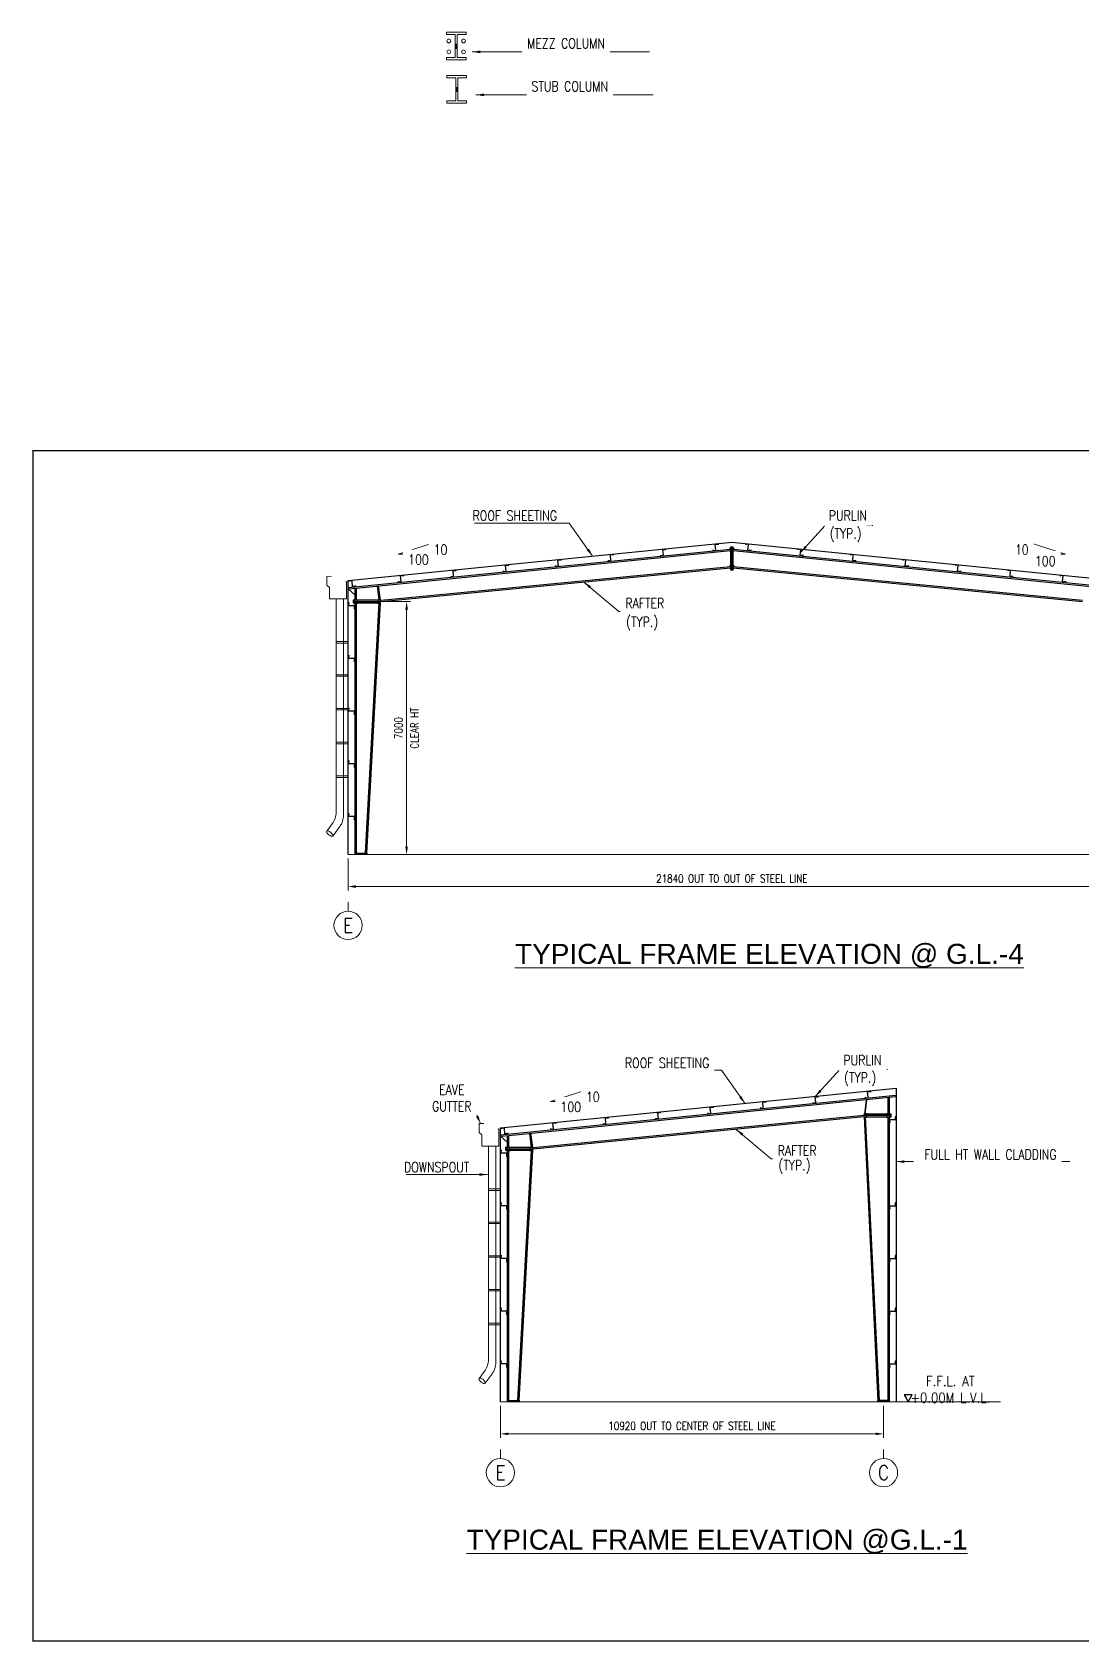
# Model space of a CAD drawing. Header units: millimetres. Extents: x 656141 to 1304589, y -54663 to 110742.
# Drawn here: x 722702 to 752602, y 13451 to 59265 of the extents above; entities that cross this region are included whole.
import ezdxf
from ezdxf.enums import TextEntityAlignment as Align

# ---------------------------------------------------------------- set-up
doc = ezdxf.new("R2010")
doc.units = ezdxf.units.MM
doc.header["$LTSCALE"] = 0.35
doc.header["$MEASUREMENT"] = 0
for name, pattern in [('CENTER', [6884.562, 4302.852, -860.57, 860.57, -860.57]), ('CONTIN', [0, 0, 0]), ('DASHED', [1290.855, 860.57, -430.285])]:
    doc.linetypes.add(name, pattern=pattern)
doc.layers.get('0').update_dxf_attribs({"linetype": 'CONTIN'})
doc.layers.get('Defpoints').update_dxf_attribs({"linetype": 'CONTINUOUS'})
for name, color, linetype in [('1', 7, 'CONTIN'), ('10', 10, 'CONTIN'), ('5', 5, 'DASHED'), ('DIMENSIONS', 7, 'CONTINUOUS')]:
    doc.layers.add(name, color=color, linetype=linetype)
doc.layers.add('bORDER', color=1, linetype='CONTINUOUS', lineweight=70)
doc.styles.add('ARIAL', font='arial.ttf', dxfattribs={"width": 0.7})
doc.styles.add('S', font='simplex.shx')
doc.styles.add('SIMPLEX', font='simplex.shx', dxfattribs={"width": 0.8})
doc.dimstyles.new('FOR D', dxfattribs={"dimscale": 114, "dimtxt": 2, "dimasz": 2, "dimexe": 1, "dimexo": 1, "dimgap": 1, "dimtad": 1, "dimdec": 0, "dimzin": 0, "dimdsep": 46, "dimtxsty": 'SIMPLEX', "dimcen": 1, "dimclrd": 6, "dimclre": 6, "dimclrt": 7, "dimadec": 0, "dimazin": 0, "dimtfac": 1, "dimtdec": 0, "dimtofl": 0, "dimtmove": 0, "dimatfit": 3, "dimfxl": 1, "dimtolj": 1, "dimtzin": 0, "dimlwd": 0, "dimlwe": 0, "dimarcsym": 1})

# ---------------------------------------------------------------- blocks, each defined once
blk = doc.blocks.new('A1-SHEET')
at = {"linetype": 'ByBlock', "lineweight": 0}
h = blk.add_hatch(color=12, dxfattribs=at)
h.dxf.hatch_style = 1
h.paths.add_polyline_path([(-82.05, 463.74), (-81.45, 464.08, 0.798439), (-39.12, 487.72), (-38.52, 488.05, -0.803293), (-82.05, 463.74)])
h.paths.add_polyline_path([(-87.44, 473.44, -0.800437), (-43.95, 497.73), (-44.54, 497.4, 0.795518), (-86.85, 473.77)])
h = blk.add_hatch(color=12, dxfattribs=at)
h.dxf.hatch_style = 1
h.paths.add_polyline_path([(-84.66, 467.23), (-87.67, 460.6), (-32.86, 491.22), (-40.08, 492.12), (-38.41, 500.82), (-93.25, 470.19)])
h.paths.add_polyline_path([(-85.4, 471.19), (-83.29, 467.51), (-72.5, 473.53), (-74.61, 477.21)], flags=16)
edge = h.paths.add_edge_path(flags=16)
edge.add_line((-45.86, 493.5), (-72.71, 478.51))
edge.add_line((-72.71, 478.51), (-70.12, 474.63))
edge.add_line((-70.12, 474.63), (-43.27, 489.62))
edge.add_line((-43.27, 489.62), (-44.67, 492.14))
h = blk.add_hatch(color=12, dxfattribs=at)
h.dxf.hatch_style = 1
h.paths.add_polyline_path([(-75.51, 467.39), (-74.6, 467.91, 0.719071), (-45.98, 483.89), (-45.06, 484.4, -0.733025)])
h.paths.add_polyline_path([(-80.9, 477.09, -0.729212), (-50.49, 494.07), (-51.41, 493.56, 0.715067), (-79.98, 477.61)])
h = blk.add_hatch(color=12, dxfattribs=at)
h.dxf.hatch_style = 1
h.paths.add_polyline_path([(-64.89, 492.3), (-64, 492.18), (-64, 492.17), (-64, 492.18), (-63.88, 493.07), (-63.48, 492.11), (-62.43, 491.97), (-63.37, 491.84), (-62.93, 490.78), (-63.84, 491.48), (-64.2, 490.61), (-64.06, 491.66)])
h = blk.add_hatch(color=12, dxfattribs=at)
h.dxf.hatch_style = 1
h.paths.add_polyline_path([(-61.51, 492.86), (-60.9, 492.78), (-60.9, 492.77), (-60.9, 492.77), (-60.81, 493.39), (-60.54, 492.73), (-59.83, 492.63), (-60.47, 492.55), (-60.16, 491.82), (-60.79, 492.3), (-61.04, 491.7), (-60.94, 492.42)])
h = blk.add_hatch(color=12, dxfattribs=at)
h.dxf.hatch_style = 1
h.paths.add_polyline_path([(-74.92, 485.5), (-74.36, 485.25), (-74.35, 485.24), (-74.36, 485.25), (-74.11, 485.81), (-74.03, 485.1), (-73.37, 484.8), (-74.01, 484.91), (-73.93, 484.12), (-74.39, 484.76), (-74.79, 484.26), (-74.5, 484.92)])
h = blk.add_hatch(color=12, dxfattribs=at)
h.dxf.hatch_style = 1
h.paths.add_polyline_path([(-73.05, 487.94), (-72.22, 487.57), (-72.22, 487.57), (-72.22, 487.58), (-71.86, 488.4), (-71.75, 487.36), (-70.78, 486.93), (-71.72, 487.08), (-71.59, 485.93), (-72.27, 486.86), (-72.86, 486.13), (-72.44, 487.1)])
h = blk.add_hatch(color=12, dxfattribs=at)
h.dxf.hatch_style = 1
h.paths.add_polyline_path([(-55.4, 473.58), (-54.47, 473.41), (-54.58, 474.56), (-53.91, 473.62), (-53.31, 474.34), (-53.75, 473.39), (-53.15, 472.53), (-53.97, 472.91), (-53.97, 472.91), (-53.97, 472.91), (-54.35, 472.09), (-54.44, 473.13)])
h = blk.add_hatch(color=12, dxfattribs=at)
h.dxf.hatch_style = 1
h.paths.add_polyline_path([(-52.78, 475.66), (-52.14, 475.55), (-52.22, 476.34), (-51.76, 475.69), (-51.35, 476.18), (-51.65, 475.53), (-51.24, 474.95), (-51.8, 475.21), (-51.81, 475.21), (-51.8, 475.2), (-52.06, 474.65), (-52.13, 475.36)])
h = blk.add_hatch(color=12, dxfattribs=at)
h.dxf.hatch_style = 1
h.paths.add_polyline_path([(-66.44, 468.04), (-65.8, 468.11), (-66.09, 468.84), (-65.47, 468.35), (-65.22, 468.95), (-65.32, 468.23), (-64.76, 467.79), (-65.37, 467.88), (-65.37, 467.88), (-65.37, 467.88), (-65.46, 467.27), (-65.73, 467.93)])
h = blk.add_hatch(color=12, dxfattribs=at)
h.dxf.hatch_style = 1
h.paths.add_polyline_path([(-63.82, 468.66), (-62.89, 468.77), (-63.31, 469.84), (-62.41, 469.12), (-62.04, 469.99), (-62.19, 468.95), (-61.37, 468.3), (-62.26, 468.43), (-62.27, 468.44), (-62.27, 468.43), (-62.4, 467.54), (-62.78, 468.51)])
h = blk.add_hatch(color=12, dxfattribs=at)
h.dxf.hatch_style = 1
h.paths.add_polyline_path([(-60.14, 470.94), (-58.51, 470.65), (-58.7, 472.67), (-57.53, 471.01), (-56.47, 472.28), (-57.25, 470.6), (-56.19, 469.1), (-57.63, 469.77), (-57.64, 469.77), (-57.63, 469.76), (-58.29, 468.33), (-58.46, 470.16)])
blk.add_hatch(color=254).paths.add_polyline_path([(-124.02, 161.04), (0.98, 161.04), (0.98, 154.74), (-124.02, 154.74)])
at = {"color": 12, "linetype": 'Continuous', "lineweight": 5}
for p, q in [((-93.68, 469.95), (-37.98, 501.06)), ((-93.09, 469.9), (-38.24, 500.53)), ((-88.1, 460.36), (-32.43, 491.45)), ((-87.84, 460.89), (-33.02, 491.51)), ((-40.08, 492.12), (-32.43, 491.45)), ((-84.66, 467.23), (-88.1, 460.36))]:
    blk.add_line(p, q, dxfattribs=at)
at = {"color": 12, "linetype": 'ByBlock', "lineweight": 0}
for p, q in [((-64.89, 492.3), (-64, 492.18)), ((-64.89, 492.3), (-64.06, 491.66)), ((-64.06, 491.66), (-64.2, 490.61)), ((-63.84, 491.48), (-64.2, 490.61)), ((-63.88, 493.07), (-64, 492.17)), ((-64, 492.18), (-64, 492.17)), ((-63.48, 492.11), (-63.88, 493.07)), ((-63.84, 491.48), (-62.93, 490.78)), ((-63.48, 492.11), (-62.43, 491.97)), ((-63.37, 491.84), (-62.43, 491.97)), ((-62.93, 490.78), (-63.37, 491.84)), ((-61.51, 492.86), (-60.9, 492.77)), ((-61.51, 492.86), (-60.94, 492.42)), ((-60.94, 492.42), (-61.04, 491.7)), ((-60.79, 492.3), (-61.04, 491.7)), ((-60.81, 493.39), (-60.9, 492.77)), ((-60.9, 492.78), (-60.9, 492.77)), ((-60.54, 492.73), (-60.81, 493.39)), ((-60.79, 492.3), (-60.16, 491.82)), ((-60.54, 492.73), (-59.83, 492.63)), ((-60.47, 492.55), (-59.83, 492.63)), ((-60.16, 491.82), (-60.47, 492.55)), ((-74.92, 485.5), (-74.35, 485.24)), ((-74.5, 484.92), (-74.92, 485.5)), ((-74.5, 484.92), (-74.79, 484.26)), ((-74.39, 484.76), (-74.79, 484.26)), ((-73.93, 484.12), (-74.39, 484.76)), ((-74.11, 485.81), (-74.36, 485.25)), ((-74.36, 485.25), (-74.35, 485.24)), ((-74.11, 485.81), (-74.03, 485.1)), ((-74.03, 485.1), (-73.37, 484.8)), ((-74.01, 484.91), (-73.93, 484.12)), ((-74.01, 484.91), (-73.37, 484.8)), ((-73.05, 487.94), (-72.22, 487.57)), ((-72.44, 487.1), (-73.05, 487.94)), ((-72.44, 487.1), (-72.86, 486.13)), ((-72.27, 486.86), (-72.86, 486.13)), ((-71.59, 485.93), (-72.27, 486.86)), ((-71.86, 488.4), (-72.22, 487.57)), ((-72.22, 487.58), (-72.22, 487.57)), ((-71.86, 488.4), (-71.75, 487.36)), ((-71.75, 487.36), (-70.78, 486.93)), ((-71.72, 487.08), (-71.59, 485.93)), ((-71.72, 487.08), (-70.78, 486.93)), ((-54.58, 474.56), (-53.91, 473.62)), ((-54.47, 473.41), (-54.58, 474.56)), ((-53.91, 473.62), (-53.31, 474.34)), ((-53.75, 473.39), (-53.31, 474.34)), ((-52.13, 475.36), (-52.78, 475.66)), ((-52.14, 475.55), (-52.78, 475.66)), ((-52.22, 476.34), (-51.76, 475.69)), ((-52.14, 475.55), (-52.22, 476.34)), ((-52.06, 474.65), (-52.13, 475.36)), ((-52.06, 474.65), (-51.8, 475.21)), ((-51.24, 474.95), (-51.81, 475.21)), ((-51.8, 475.2), (-51.81, 475.21)), ((-51.76, 475.69), (-51.35, 476.18)), ((-51.65, 475.53), (-51.35, 476.18)), ((-51.65, 475.53), (-51.24, 474.95)), ((-65.8, 468.11), (-66.44, 468.04)), ((-65.73, 467.93), (-66.44, 468.04)), ((-66.09, 468.84), (-65.8, 468.11)), ((-65.47, 468.35), (-66.09, 468.84)), ((-65.73, 467.93), (-65.46, 467.27)), ((-65.47, 468.35), (-65.22, 468.95)), ((-65.46, 467.27), (-65.37, 467.88)), ((-64.76, 467.79), (-65.37, 467.88)), ((-65.37, 467.88), (-65.37, 467.88)), ((-65.32, 468.23), (-65.22, 468.95)), ((-64.76, 467.79), (-65.32, 468.23)), ((-62.89, 468.77), (-63.82, 468.66)), ((-62.78, 468.51), (-63.82, 468.66)), ((-63.31, 469.84), (-62.89, 468.77)), ((-62.41, 469.12), (-63.31, 469.84)), ((-62.78, 468.51), (-62.4, 467.54)), ((-62.41, 469.12), (-62.04, 469.99)), ((-62.4, 467.54), (-62.27, 468.44)), ((-62.26, 468.43), (-62.27, 468.44)), ((-61.37, 468.3), (-62.27, 468.43)), ((-62.19, 468.95), (-62.04, 469.99)), ((-61.37, 468.3), (-62.19, 468.95)), ((-58.46, 470.16), (-60.14, 470.94)), ((-58.51, 470.65), (-60.14, 470.94)), ((-58.7, 472.67), (-57.53, 471.01)), ((-58.51, 470.65), (-58.7, 472.67)), ((-58.29, 468.33), (-58.46, 470.16)), ((-58.29, 468.33), (-57.63, 469.77)), ((-56.19, 469.1), (-57.64, 469.77)), ((-57.63, 469.76), (-57.64, 469.77)), ((-57.53, 471.01), (-56.47, 472.28)), ((-57.25, 470.6), (-56.47, 472.28)), ((-57.25, 470.6), (-56.19, 469.1)), ((-54.44, 473.13), (-55.4, 473.58)), ((-54.47, 473.41), (-55.4, 473.58)), ((-54.35, 472.09), (-54.44, 473.13)), ((-54.35, 472.09), (-53.97, 472.91)), ((-53.15, 472.53), (-53.97, 472.91)), ((-53.97, 472.91), (-53.97, 472.91)), ((-53.75, 473.39), (-53.15, 472.53))]:
    blk.add_line(p, q, dxfattribs=at)
at = {"color": 7}
for p, q in [((-124.02, 173.63), (0.98, 173.63)), ((-113.6, 173.63), (-113.6, 154.74)), ((-94.01, 173.63), (-94.01, 154.74)), ((-35.57, 173.63), (-35.57, 154.74)), ((-23.62, 173.63), (-23.62, 154.74)), ((-11.69, 173.63), (-11.69, 154.74)), ((-124.02, 167.33), (0.98, 167.33)), ((-124.02, 154.74), (0.98, 154.74)), ((-124.02, 134.07), (0.98, 134.07)), ((-124.02, 113.22), (0.98, 113.22)), ((-124.02, 30.04), (0.98, 30.04)), ((-124.02, 30.04), (0.9, 30.04)), ((0.98, 24.56), (-124.02, 24.56)), ((-84.02, 30.04), (-84.02, 19.95)), ((-52.1, 30.04), (-52.1, 19.95)), ((-23.1, 30.04), (-23.1, 19.95)), ((0.9, 30.04), (0.9, 0.27)), ((-124.02, 19.95), (0.9, 19.95)), ((-23.1, 0), (-23.1, 19.95)), ((-23.1, 14.18), (0.9, 14.18))]:
    blk.add_line(p, q, dxfattribs=at)
at = {"linetype": 'CENTER', "lineweight": 0}
blk.add_lwpolyline([(-124.02, 593.98), (0.98, 593.98), (0.98, 515.51), (-124.02, 515.51)], close=True, dxfattribs=at)
at = {"color": 12, "linetype": 'ByBlock', "lineweight": 0}
for radius, start, end in [(25.53, 36.21858, 202.14398), (24.86, 36.40793, 201.95462), (18.29, 39.02854, 199.33402), (17.29, 39.60326, 198.75929), (25.53, 221.63196, 16.7306), (24.86, 221.97079, 16.39177), (18.29, 226.69655, 11.666), (17.29, 227.74363, 10.61892)]:
    blk.add_arc((-62.97, 480.7), radius, start, end, dxfattribs=at)
at = {"layer": 'bORDER', "color": 5, "const_width": 0.75}
for points in [[(-129.02, 593.98), (-840, 593.98), (-840, 0), (-129.02, 0)], [(-129.02, 593.98), (-129.02, 0)], [(-124.02, 0), (0.98, 0), (0.98, 593.98), (-124.02, 593.98)], [(-124.02, 593.98), (-124.02, 0)]]:
    blk.add_lwpolyline(points, dxfattribs=at)
blk.add_lwpolyline([(-115.68, 99.06), (-7.87, 99.06, -0.414214), (-5.89, 97.08), (-5.89, 41.14, -0.414214), (-7.87, 39.16), (-115.68, 39.16, -0.48833), (-117.66, 41.14), (-117.66, 97.08, -0.198912), (-117.08, 98.48, -0.198912), (-115.68, 99.06, -0.587047)], format="xyb", dxfattribs=at)
at = {"layer": 'DIMENSIONS', "color": 7, "linetype": 'Continuous'}
blk.add_lwpolyline([(-124.02, 161.04), (0.98, 161.04), (0.98, 154.74), (-124.02, 154.74)], close=True, dxfattribs=at)
at = {"color": 7, "style": 'ARIAL'}
for s, height, p in [('NOTE:', 5.268, (-116, 585.02)), ('1. ALL DIMENSION ARE IN MILLIMETER U.N.O', 3.2757, (-119.83, 574.91)), ('2. ROOF&WALL SHEETING:0.45mm THK. RAL-9016', 3.2757, (-119.15, 566.91)), ('FINISH:', 3.276, (-74.16, 559.02)), ('ALUZINC', 3.276, (-55.49, 559.02)), ('ALL DIMENSION LEVEL SHOW IN THE PROPOSAL ', 3.2757, (-119.15, 551.02)), ('DRAWING IS INDICATED ONLY, FINAL DESIGN ', 3.2757, (-109.81, 543.14)), ('DIMENSION LEVEL WILL BE SHOWN IN OUR', 3.2757, (-109.81, 535.98)), ('APROVAL DRAWING IN THE DESIGN STAGE', 3.2757, (-109.81, 528.82))]:
    blk.add_text(s, height=height, dxfattribs=at).set_placement(p)
at = {"color": 12, "linetype": 'Continuous', "lineweight": 5, "style": 'ARIAL', "width": 1.2}
for s, p in [('27001:2013', (-69.58, 475.77)), ('ISO ', (-82.92, 468.24))]:
    blk.add_text(s, height=3.327, rotation=29.18128, dxfattribs=at).set_placement(p)
at = {"style": 'ARIAL'}
for s, height, p in [('PROJECT:', 2.282, (-121.78, 150.41)), ('NO.', 2.282, (-121.37, 156.7)), ('DATE', 2.282, (-108.58, 156.7)), ('DESCRIPTION', 2.2821, (-77.04, 156.7)), ('DSN', 2.282, (-32.89, 156.7)), ('DRN', 2.282, (-21.03, 156.7)), ('CHK', 2.282, (-9.22, 156.7)), ('CLIENT:', 2.282, (-121.61, 129.74)), ('STEEL CONTRACTOR:', 2.2821, (-121.09, 108.88)), ('QUOTATION NO.', 2.2821, (-118.19, 26.05)), ('BUILDING NO.', 2.2821, (-78.39, 25.98)), ('REVISION NO.', 2.2821, (-48.76, 25.98)), ('DATE', 2.282, (-15.75, 25.98)), ('DRAWING TITLE:', 2.2821, (-121.12, 15.49)), ('DRAWING NO.', 2.2821, (-22.05, 15.62))]:
    blk.add_text(s, height=height, dxfattribs=at).set_placement(p)
at = {"color": 12, "linetype": 'ByBlock', "lineweight": 0, "char_height": 3.99, "style": 'ARIAL'}
for s, insert, width, attachment_point, rotation in [('E', (-84.4, 489.84), 3.76, 1, 60.03527), ('R', (-82.77, 492.84), 3.76, 1, 60.03527), ('T', (-80.79, 495.45), 3.76, 1, 60.03527), ('C', (-86.17, 486.73), 3.76, 1, 60.03527), ('N', (-46.46, 463.68), 3.76, 9, 33.93507), ('Y', (-43.5, 466.25), 3.76, 9, 41.5797), ('C', (-66.46, 456.98), 3.76, 7, 7.21076), ('O', (-63.26, 457.6), 3.76, 7, 356.11704), ('M', (-58.82, 457.63), 3.76, 7, 12.7378), ('P', (-54.59, 458.71), 2.8216, 7, 15.02606), ('A', (-49.16, 461.59), 3.76, 9, 33.93507)]:
    blk.add_mtext(s, dxfattribs=dict(at, insert=insert, width=width, attachment_point=attachment_point, rotation=rotation))
at = {"insert": (-71.84, 82.27), "char_height": 3.7533, "width": 71.7667, "attachment_point": 1, "style": 'S'}
blk.add_mtext('{\\fArial|b0|i0|c0|p34;4, Anurekha Soc.,Bh. Tathawade Udyan\\PKarvenagar, Pune - 411052 Ph. No. 020-64506747}', dxfattribs=at)
at = {"style": 'ARIAL'}
for tag, height, p in [('00', 2.28, (-118.81, 164.19)), ('16.DEC.14', 2.28, (-102.91, 164.19)), ('ISSUED_FOR_PROPOSAL', 2.28, (-64.79, 164.19)), ('--', 2.28, (-29.6, 164.19)), ('PMJ', 2.28, (-17.64, 164.19)), ('PMJ', 2.28, (-5.37, 164.19)), ('WAREHOUSE', 3.6, (-65.79, 143.67)), ('GHANA_COMMODITY_EXCHANGE', 3.6, (-62.51, 122.94)), ('CNNN-XXX', 2.28, (-104.32, 22.4)), ('01', 2.28, (-68.58, 22.4)), ('01', 2.28, (-38.97, 22.4)), ('16.DEC.14', 2.28, (-11.38, 22.4)), ('COLUMN_LAYOUT_PLAN', 3.6, (-68.41, 9.17)), ('01', 3.6, (-11.52, 7.45))]:
    blk.add_attdef(tag, text='', height=height, dxfattribs=at).set_placement(p, align=Align.MIDDLE_CENTER)
at = {"color": 12, "linetype": 'ByBlock', "lineweight": 0, "insert": (-78.31, 498.31), "char_height": 3.99, "width": 3.76, "attachment_point": 1, "rotation": 47.37465, "style": 'ARIAL', "bg_fill": 2}
blk.add_mtext('I', dxfattribs=at)
at = {"linetype": 'ByBlock', "lineweight": 0}
h = blk.add_hatch(color=12, dxfattribs=at)
h.dxf.hatch_style = 1
h.paths.add_polyline_path([(-70.18, 490.98), (-68.62, 490.77), (-68.61, 490.76), (-68.61, 490.77), (-68.4, 492.34), (-67.7, 490.65), (-65.87, 490.4), (-67.51, 490.19), (-66.73, 488.32), (-68.34, 489.56), (-68.97, 488.02), (-68.73, 489.86)])
at = {"color": 12, "linetype": 'ByBlock', "lineweight": 0}
for p, q in [((-70.18, 490.98), (-68.61, 490.77)), ((-70.18, 490.98), (-68.73, 489.86)), ((-68.62, 490.77), (-68.61, 490.76)), ((-68.4, 492.34), (-68.61, 490.76)), ((-67.7, 490.65), (-68.4, 492.34)), ((-67.7, 490.65), (-65.87, 490.4)), ((-67.51, 490.19), (-65.87, 490.4)), ((-66.73, 488.32), (-67.51, 490.19)), ((-68.73, 489.86), (-68.97, 488.02)), ((-68.34, 489.56), (-68.97, 488.02)), ((-68.34, 489.56), (-66.73, 488.32))]:
    blk.add_line(p, q, dxfattribs=at)
at = {"linetype": 'CENTER', "lineweight": 0}
blk.add_lwpolyline([(-124.02, 515.51), (0.98, 515.51), (0.98, 448.75), (-124.02, 448.75)], close=True, dxfattribs=at)
at = {"color": 12, "linetype": 'ByBlock', "lineweight": 0, "char_height": 3.99, "width": 3.76, "attachment_point": 1, "style": 'ARIAL'}
for s, insert, rotation in [('F', (-76.43, 499.6), 47.37465), ('I', (-73.6, 501.6), 35.48599), ('E', (-71.56, 502.45), 35.48599), ('D', (-68.51, 503.62), 33.19538)]:
    blk.add_mtext(s, dxfattribs=dict(at, insert=insert, rotation=rotation))
blk = doc.blocks.new('ZCOL')
for p, q in [((10.2, 0), (0, 0)), ((0, 0), (0, -25.4)), ((10.2, -2.5), (10.2, 0)), ((-10.2, -25.4), (-10.2, -22.9)), ((0, -25.4), (-10.2, -25.4))]:
    blk.add_line(p, q)
blk = doc.blocks.new('*D21')
at = {"color": 6, "linetype": 'Continuous', "lineweight": 0}
for p, q in [((731693.03589, 35745.4131), (731693.03589, 34833)), ((753533.03589, 35745.4131), (753533.03589, 34833)), ((731921.03589, 34947), (753305.03589, 34947))]:
    blk.add_line(p, q, dxfattribs=at)
at = {"color": 6, "linetype": 'Continuous', "lineweight": 5}
for points in [[(731921.03589, 34985), (731921.03589, 34909), (731693.03589, 34947)], [(753305.03589, 34909), (753305.03589, 34985), (753533.03589, 34947)]]:
    blk.add_solid(points, dxfattribs=at)
at = {"layer": 'Defpoints', "color": 0, "linetype": 'Continuous', "lineweight": 5}
for p in [(731693.03589, 35859.4131), (753533.03589, 35859.4131), (753533.03589, 34947)]:
    blk.add_point(p, dxfattribs=at)
at = {"color": 7, "linetype": 'Continuous', "lineweight": 5, "insert": (742613.03589, 35175), "char_height": 228, "attachment_point": 5, "style": 'SIMPLEX'}
blk.add_mtext('\\A1;21840 OUT TO OUT OF STEEL LINE', dxfattribs=at)
blk = doc.blocks.new('A$C6AC2533B')
at = {"color": 1}
blk.add_lwpolyline([(1, 0), (251, 433), (-249, 433)], close=True, dxfattribs=at)
at = {"const_width": 5}
blk.add_lwpolyline([(1, 433), (1, 817), (4182, 817)], dxfattribs=at)
at = {"color": 1}
blk.add_solid([(-249, 433), (251, 433), (0, 0), (-249, 433)], dxfattribs=at)
blk = doc.blocks.new('*D22')
at = {"color": 6, "linetype": 'Continuous', "lineweight": 0}
for p, q in [((736028, 20167), (736028, 19255)), ((746930, 20167), (746930, 19255)), ((736256, 19369), (746702, 19369))]:
    blk.add_line(p, q, dxfattribs=at)
at = {"color": 6, "linetype": 'Continuous', "lineweight": 5}
for points in [[(736256, 19407), (736256, 19331), (736028, 19369)], [(746702, 19331), (746702, 19407), (746930, 19369)]]:
    blk.add_solid(points, dxfattribs=at)
at = {"layer": 'Defpoints', "color": 0, "linetype": 'Continuous', "lineweight": 5}
for p in [(736028, 20281), (746930, 20281), (746930, 19369)]:
    blk.add_point(p, dxfattribs=at)
at = {"color": 7, "linetype": 'Continuous', "lineweight": 5, "insert": (741479, 19597), "char_height": 228, "attachment_point": 5, "style": 'SIMPLEX'}
blk.add_mtext('\\A1;10920 OUT TO CENTER OF STEEL LINE', dxfattribs=at)
blk = doc.blocks.new('*D23')
at = {"color": 6, "linetype": 'Continuous', "lineweight": 0}
for p, q in [((732744, 43057), (733471, 43057)), ((733357, 36087), (733357, 42829)), ((733525, 35859), (733243, 35859))]:
    blk.add_line(p, q, dxfattribs=at)
at = {"color": 6, "linetype": 'Continuous', "lineweight": 5}
for points in [[(733395, 42829), (733319, 42829), (733357, 43057)], [(733319, 36087), (733395, 36087), (733357, 35859)]]:
    blk.add_solid(points, dxfattribs=at)
at = {"layer": 'Defpoints', "color": 0, "linetype": 'Continuous', "lineweight": 5}
for p in [(732630, 43057), (733357, 43057), (733639, 35859)]:
    blk.add_point(p, dxfattribs=at)
at = {"color": 7, "linetype": 'Continuous', "lineweight": 5, "char_height": 228, "attachment_point": 5, "rotation": 90, "style": 'SIMPLEX'}
for s, insert in [('CLEAR HT', (733585, 39458)), ('\\A1;7000', (733129, 39458))]:
    blk.add_mtext(s, dxfattribs=dict(at, insert=insert))
blk = doc.blocks.new('zw$7F94')
at = {"color": 3, "lineweight": 0}
for p, q in [((-562, 721), (-562, 788)), ((-562, 788), (0, 788)), ((-308, 721), (-562, 721)), ((-308, 67), (-308, 721)), ((0, 721), (-254, 721)), ((-254, 721), (-254, 67)), ((0, 788), (0, 721)), ((-562, 67), (-308, 67)), ((-562, 0), (-562, 67)), ((0, 0), (-562, 0)), ((-254, 67), (0, 67)), ((0, 67), (0, 0))]:
    blk.add_line(p, q, dxfattribs=at)
at = {"color": 3, "lineweight": 0, "ltscale": 0.1}
for p, q in [((-308, 394), (-254, 394)), ((-281, 456), (-281, 317))]:
    blk.add_line(p, q, dxfattribs=at)
at = {"color": 1, "lineweight": 0}
for centre in [(-490, 539), (-72, 539), (-490, 228), (-72, 228)]:
    blk.add_circle(centre, 54, dxfattribs=at)
blk = doc.blocks.new('zw$4290')
at = {"color": 6, "lineweight": 0}
for p, q in [((-562, 721), (-562, 788)), ((-562, 788), (0, 788)), ((-308, 721), (-562, 721)), ((-308, 67), (-308, 721)), ((0, 721), (-254, 721)), ((-254, 721), (-254, 67)), ((0, 788), (0, 721)), ((-562, 67), (-308, 67)), ((-562, 0), (-562, 67)), ((0, 0), (-562, 0)), ((-254, 67), (0, 67)), ((0, 67), (0, 0))]:
    blk.add_line(p, q, dxfattribs=at)
at = {"color": 6, "lineweight": 0, "ltscale": 0.1}
for p, q in [((-308, 394), (-254, 394)), ((-281, 456), (-281, 317))]:
    blk.add_line(p, q, dxfattribs=at)

msp = doc.modelspace()

# ---------------------------------------------------------------- block references
at = {"linetype": 'Continuous', "lineweight": 5}
for name, p in [('zw$7F94', (735050.5, 58477)), ('zw$4290', (735065.8, 57246))]:
    msp.add_blockref(name, p, dxfattribs=at)
at = {"lineweight": 0}
ref = msp.add_blockref('A1-SHEET', (770635.9, 13471.9), dxfattribs=dict(at, xscale=57.03870140564786, yscale=57.03870140564786, zscale=57.03870140564786))
ref.add_attrib('00', ' 00', dxfattribs={"height": 130.17, "style": 'ARIAL'}).set_placement((763859.3, 22836.8), align=Align.MIDDLE_CENTER)
ref.add_attrib('16.DEC.14', '06.AUG.2021', dxfattribs={"height": 130.167, "style": 'ARIAL'}).set_placement((764712.5, 22836.8), align=Align.MIDDLE_CENTER)
ref.add_attrib('ISSUED_FOR_PROPOSAL', 'ISSUED FOR PROPOSAL', dxfattribs={"height": 130.167, "style": 'ARIAL'}).set_placement((766940.5, 22836.8), align=Align.MIDDLE_CENTER)
ref.add_attrib('RSG', 'MNM', dxfattribs={"height": 130.17, "style": 'ARIAL'}).set_placement((768947.8, 22836.8), align=Align.MIDDLE_CENTER)
ref.add_attrib('KSP', 'TKK', dxfattribs={"height": 130.17, "style": 'ARIAL'}).set_placement((769629.7, 22836.8), align=Align.MIDDLE_CENTER)
ref.add_attrib('TVS', 'PMJ', dxfattribs={"height": 130.17, "style": 'ARIAL'}).set_placement((770329.6, 22836.8), align=Align.MIDDLE_CENTER)
ref.add_attrib('WAREHOUSE', 'SHED', dxfattribs={"height": 205.53, "style": 'ARIAL'}).set_placement((766883.1, 21666.4), align=Align.MIDDLE_CENTER)
ref.add_attrib('GHANA_COMMODITY_EXCHANGE', '-', dxfattribs={"height": 205.5, "style": 'ARIAL'}).set_placement((767070.7, 20484.1), align=Align.MIDDLE_CENTER)
ref.add_attrib('Q-074-OI-GH', 'CNNN-XXX', dxfattribs={"height": 130.17, "style": 'ARIAL'}).set_placement((764685.8, 14749.5), align=Align.MIDDLE_CENTER)
ref.add_attrib('01', '01', dxfattribs={"height": 130.17, "style": 'ARIAL'}).set_placement((766724.4, 14749.5), align=Align.MIDDLE_CENTER)
ref.add_attrib('01', '00', dxfattribs={"height": 130.17, "style": 'ARIAL'}).set_placement((768413.3, 14749.5), align=Align.MIDDLE_CENTER)
ref.add_attrib('16.DEC.14', '06.AUG.2021', dxfattribs={"height": 130.167, "style": 'ARIAL'}).set_placement((769987.1, 14749.5), align=Align.MIDDLE_CENTER)
ref.add_attrib('01', '05', dxfattribs={"height": 205.53, "style": 'ARIAL'}).set_placement((769979, 13897.1), align=Align.MIDDLE_CENTER)
ref.add_attrib('COLUMN_LAYOUT_PLAN', 'FRAME ELEVATION', dxfattribs={"height": 205.526, "style": 'ARIAL'}).set_placement((766734.2, 13994.7), align=Align.MIDDLE_CENTER)

# ---------------------------------------------------------------- leaders
at = {"linetype": 'Continuous', "lineweight": 0}
for points in [[(735224.5, 58704.8), (740269.5, 58704.8)], [(735331.5, 57482), (740376.5, 57482)]]:
    msp.add_leader(points, dimstyle='FOR D', override={"dimgap": 0.9, "dimtad": 0}, dxfattribs=at)

# ---------------------------------------------------------------- next in the draw order: linework, layer by layer
for p, q in [((734149.5, 44743.8), (733120.6, 44405.5)), ((734149.5, 44405.5), (734149.5, 44743.8)), ((751076.6, 44405.5), (751076.6, 44743.8)), ((751076.6, 44743.8), (752105.5, 44405.5)), ((734149.5, 44405.5), (733120.6, 44405.5)), ((751076.6, 44405.5), (752105.5, 44405.5)), ((738484.5, 29165.8), (737455.6, 28827.5)), ((738484.5, 28827.5), (738484.5, 29165.8)), ((738484.5, 28827.5), (737455.6, 28827.5))]:
    msp.add_line(p, q, dxfattribs=at)
at = {"color": 4, "linetype": 'Continuous', "lineweight": 0}
for p, q in [((731088.7, 43776.6), (731216.6, 43783.3)), ((731088.7, 43776.6), (731088.7, 43527.6)), ((731159.9, 43456.4), (731088.7, 43527.6)), ((731649, 43137.1), (731649, 43627.4)), ((731159.9, 43456.4), (731159.9, 43137.1)), ((731159.9, 43137.1), (731159.9, 43456.4)), ((731353, 43137.1), (731353, 37062.9)), ((731562.9, 43137.1), (731562.9, 37062.9)), ((731239.1, 36735.8), (731085.4, 36527.3)), ((731453.8, 36654.5), (731259.5, 36385.7)), ((731562.9, 37062.9), (731562.9, 36975.5)), ((735423.7, 28198.6), (735551.6, 28205.3)), ((735423.7, 28198.6), (735423.7, 27949.6)), ((735494.9, 27878.4), (735423.7, 27949.6)), ((735984, 27559.1), (735984, 28049.4)), ((735494.9, 27878.4), (735494.9, 27559.1)), ((735494.9, 27559.1), (735494.9, 27878.4)), ((735687.9, 27559.1), (735687.9, 21484.9)), ((735897.9, 27559.1), (735897.9, 21484.9)), ((735574, 21157.8), (735420.4, 20949.3)), ((735788.8, 21076.5), (735594.5, 20807.7)), ((735897.9, 21484.9), (735897.9, 21397.5))]:
    msp.add_line(p, q, dxfattribs=at)
at = {"linetype": 'CENTER', "lineweight": 0, "ltscale": 100}
for p, q in [((731649, 43627.4), (731615, 43624)), ((735984, 28049.4), (735949.9, 28046))]:
    msp.add_line(p, q, dxfattribs=at)
at = {"color": 5, "linetype": 'Continuous', "lineweight": 0}
for p, q in [((731693, 39224.4), (731693, 43659.4)), ((736028, 23646.4), (736028, 28081.4))]:
    msp.add_line(p, q, dxfattribs=at)
at = {"color": 7, "lineweight": 0}
for p, q in [((731695.2, 43466.7), (731698.9, 43430.3)), ((731698.9, 43430.3), (731695.2, 43466.7)), ((736030.2, 27888.7), (736033.8, 27852.3)), ((736033.8, 27852.3), (736030.2, 27888.7))]:
    msp.add_line(p, q, dxfattribs=at)
at = {"color": 7, "linetype": 'Continuous', "lineweight": 0}
for p, q in [((731693, 36344.4), (731693, 39224.4)), ((736028, 20766.4), (736028, 23646.4))]:
    msp.add_line(p, q, dxfattribs=at)
at = {"linetype": 'Continuous', "lineweight": 5}
for p, q in [((731693, 35859.4), (753533, 35859.4)), ((747284.1, 29006), (747284.1, 28967.7)), ((736028, 20281.4), (746948, 20281.4))]:
    msp.add_line(p, q, dxfattribs=at)
at = {"color": 1, "linetype": 'ByBlock', "lineweight": 0}
for p, q in [((731693, 34503), (731693, 34244.8)), ((736028, 18925), (736028, 18666.8)), ((746929.9, 18925), (746929.9, 18666.8))]:
    msp.add_line(p, q, dxfattribs=at)
at = {"color": 4, "linetype": 'Continuous', "lineweight": 0}
for points in [[(731159.9, 43137.1), (731649, 43137.1)], [(735494.9, 27559.1), (735984, 27559.1)]]:
    msp.add_lwpolyline(points, dxfattribs=at)
at = {"color": 5, "linetype": 'CENTER', "lineweight": 0, "ltscale": 100}
for points in [[(731353, 41919.5), (731693, 41919.5), (731693, 41878.3), (731353, 41878.3)], [(731353, 40975), (731693, 40975), (731693, 40933.8), (731353, 40933.8)], [(731353, 40015), (731693, 40015), (731693, 39973.8), (731353, 39973.8)], [(731353, 39055), (731693, 39055), (731693, 39013.8), (731353, 39013.8)], [(731353, 38095), (731693, 38095), (731693, 38053.8), (731353, 38053.8)], [(735687.9, 26341.5), (736028, 26341.5), (736028, 26300.3), (735687.9, 26300.3)], [(735687.9, 25397), (736028, 25397), (736028, 25355.8), (735687.9, 25355.8)], [(735687.9, 24437), (736028, 24437), (736028, 24395.8), (735687.9, 24395.8)], [(735687.9, 23477), (736028, 23477), (736028, 23435.8), (735687.9, 23435.8)], [(735687.9, 22517), (736028, 22517), (736028, 22475.8), (735687.9, 22475.8)]]:
    msp.add_lwpolyline(points, close=True, dxfattribs=at)
at = {"color": 1, "linetype": 'ByBlock', "lineweight": 0}
for centre in [(731693, 33842.8), (736028, 18264.8), (746929.9, 18264.8)]:
    msp.add_circle(centre, 402, dxfattribs=at)
at = {"color": 4, "linetype": 'Continuous', "lineweight": 0}
for centre, start in [((730826.5, 37062.9), 321.59623), ((731036.4, 36975.5), 322.43689), ((735161.4, 21484.9), 321.59623), ((735371.4, 21397.5), 322.43689)]:
    msp.add_arc(centre, 526.5, start, 0, dxfattribs=at)
at = {"color": 4, "linetype": 'Continuous', "lineweight": 0, "extrusion": (0, 0, -1)}
for centre in [(731171.6, 36455.4), (735506.6, 20877.4)]:
    msp.add_ellipse(centre, major_axis=(87.9, -69.7), ratio=0.3921056, dxfattribs=at)
at = {"layer": '1'}
for p, q in [((742676.5, 44567.5), (742549.5, 44567.5)), ((742676.5, 44491.3), (742549.5, 44491.3)), ((742574.9, 44605.6), (742574.9, 43962.7)), ((742651.1, 44605.6), (742574.9, 44605.6)), ((742613, 44605.6), (742613, 43962.7)), ((742651.1, 43962.7), (742651.1, 44605.6)), ((742676.5, 44077), (742549.5, 44077)), ((742676.5, 44000.8), (742549.5, 44000.8)), ((742651.1, 44056.2), (752596.2, 43094.8)), ((742651.1, 44017.9), (752596.2, 43056.5)), ((742574.9, 43962.7), (742651.1, 43962.7)), ((731693, 43458.4), (731696.8, 43420.5)), ((731696.8, 43420.5), (731931.1, 43443.9)), ((731893, 43240.7), (731696.8, 43420.5)), ((732619.2, 43094.8), (731835.9, 43094.8)), ((731835.9, 43094.8), (731835.9, 43018.6)), ((731874, 43120.2), (731874, 42993.2)), ((731893, 43094.8), (731893, 43440.1)), ((731931.1, 43094.8), (731931.1, 43443.9)), ((731950.2, 43120.2), (731950.2, 42993.2)), ((732527.4, 43503.6), (732552.6, 43506.6)), ((732576.6, 43094.5), (732527.4, 43503.6)), ((732543, 43120.2), (732543, 42993.2)), ((732552.6, 43506.6), (732601.8, 43097.6)), ((732619.2, 43018.6), (732619.2, 43094.8)), ((752596.2, 43094.8), (752596.2, 43094.8)), ((731835.9, 43056.7), (732619.2, 43056.7)), ((731835.9, 43018.6), (732619.2, 43018.6)), ((731893, 35897.5), (731893, 43018.6)), ((731931.1, 35897.5), (731931.1, 43018.6)), ((732183.3, 35897.5), (732579, 43018.6)), ((732221.4, 35897.5), (732617.2, 43018.6)), ((731893, 35897.5), (732221.4, 35897.5)), ((731893, 35859.4), (731893, 35897.5)), ((731893, 35897.5), (732221.4, 35897.5)), ((732221.4, 35859.4), (731893, 35859.4)), ((732221.4, 35897.5), (732221.4, 35859.4)), ((746434.5, 28879.6), (746385.3, 28470.6)), ((746410.6, 28467.5), (746459.7, 28876.6)), ((746459.7, 28876.6), (746434.5, 28879.6)), ((747056, 28944.9), (747056, 28467.8)), ((747094.1, 28948.7), (747094.1, 28467.8)), ((746357.3, 28467.8), (746357.3, 28467.8)), ((747151.3, 28467.8), (746367.9, 28467.8)), ((746367.9, 28467.8), (746367.9, 28391.6)), ((747151.3, 28429.7), (746367.9, 28429.7)), ((746444.1, 28366.2), (746444.1, 28493.2)), ((747037, 28366.2), (747037, 28493.2)), ((747113.2, 28366.2), (747113.2, 28493.2)), ((747151.3, 28391.6), (747151.3, 28467.8)), ((746367.9, 28391.6), (747151.3, 28391.6)), ((746382.7, 28389), (746765.7, 20319.5)), ((746410, 28391.6), (746803.9, 20319.5)), ((747056, 28391.6), (747056, 20319.5)), ((747094.1, 28391.6), (747094.1, 20319.5)), ((736028, 27880.4), (736031.8, 27842.5)), ((736031.8, 27842.5), (736266.1, 27865.9)), ((736228, 27662.7), (736031.8, 27842.5)), ((736954.2, 27516.8), (736170.9, 27516.8)), ((736170.9, 27516.8), (736170.9, 27440.6)), ((736209, 27542.2), (736209, 27415.2)), ((736228, 27516.8), (736228, 27862.1)), ((736266.1, 27516.8), (736266.1, 27865.9)), ((736285.2, 27542.2), (736285.2, 27415.2)), ((736862.4, 27925.6), (736887.6, 27928.6)), ((736911.6, 27516.5), (736862.4, 27925.6)), ((736878, 27542.2), (736878, 27415.2)), ((736887.6, 27928.6), (736936.8, 27519.6)), ((736954.2, 27440.6), (736954.2, 27516.8)), ((736170.9, 27478.7), (736954.2, 27478.7)), ((736170.9, 27440.6), (736954.2, 27440.6)), ((736228, 20319.5), (736228, 27440.6)), ((736266.1, 20319.5), (736266.1, 27440.6)), ((736518.2, 20319.5), (736914, 27440.6)), ((736556.4, 20319.5), (736952.1, 27440.6)), ((736228, 20319.5), (736556.4, 20319.5)), ((736228, 20281.4), (736228, 20319.5)), ((736228, 20319.5), (736556.4, 20319.5)), ((736556.4, 20281.4), (736228, 20281.4)), ((736556.4, 20319.5), (736556.4, 20281.4)), ((747094.1, 20319.5), (746765.7, 20319.5)), ((746765.7, 20281.4), (746765.7, 20319.5)), ((746765.7, 20319.5), (747094.1, 20319.5)), ((747094.1, 20281.4), (746765.7, 20281.4)), ((747094.1, 20319.5), (747094.1, 20281.4))]:
    msp.add_line(p, q, dxfattribs=at)
at = {"layer": '5', "linetype": 'Continuous'}
for p, q in [((731693, 35859.4), (731693, 43659.4)), ((747294.1, 29208), (747294.1, 20281.4)), ((736028, 20281.4), (736028, 28081.4))]:
    msp.add_line(p, q, dxfattribs=at)

# ---------------------------------------------------------------- next in the draw order: block references
at = {"layer": '10'}
for p, xscale, yscale, zscale, rotation in [((740664.9, 44374.7), -7.999999999999996, -6.3740158, -6.3740158, 5.7105932), ((742157.4, 44524), -7.999999999999996, -6.3740158, -6.3740158, 5.7105932), ((743068.7, 44524), 8, -6.3740158, -6.3740158, 354.2894068), ((744561.2, 44374.7), 8, -6.3740158, -6.3740158, 354.2894068), ((736187.2, 43927), -7.999999999999996, -6.3740158, -6.3740158, 5.7105932), ((737679.8, 44076.2), -7.999999999999996, -6.3740158, -6.3740158, 5.7105932), ((739172.3, 44225.5), -7.999999999999996, -6.3740158, -6.3740158, 5.7105932), ((746053.8, 44225.5), 8, -6.3740158, -6.3740158, 354.2894068), ((747546.3, 44076.2), 8, -6.3740158, -6.3740158, 354.2894068), ((749038.9, 43927), 8, -6.3740158, -6.3740158, 354.2894068), ((731820.4, 43490.2), 7.999999999999996, -6.374007700000001, -6.374007700000001, 5.710593199999999), ((734694.7, 43777.7), -7.999999999999996, -6.3740158, -6.3740158, 5.7105932), ((750531.4, 43777.7), 8, -6.3740158, -6.3740158, 354.2894068), ((752024, 43628.5), 8, -6.3740158, -6.3740158, 354.2894068), ((731874, 42939.4), -8, -6.3740158, -6.3740158, 89.99998469999996), ((731874, 41439.4), -8, -6.3740158, -6.3740158, 89.99998469999996), ((731874, 39939.4), -8, -6.3740158, -6.3740158, 89.99998469999996), ((731874, 38439.4), -8, -6.3740158, -6.3740158, 89.99998469999996), ((731874, 36939.4), -8, -6.3740158, -6.3740158, 89.99998469999996), ((744999.8, 28796.7), -7.999999999999993, -6.3740158, -6.3740158, 5.7105932), ((740522.2, 28349), -7.999999999999993, -6.3740158, -6.3740158, 5.7105932), ((742014.7, 28498.2), -7.999999999999993, -6.3740158, -6.3740158, 5.7105932), ((743507.3, 28647.5), -7.999999999999993, -6.3740158, -6.3740158, 5.7105932), ((736155.3, 27912.2), 7.999999999999993, -6.374007700000001, -6.374007700000001, 5.710593199999998), ((739029.6, 28199.7), -7.999999999999993, -6.3740158, -6.3740158, 5.7105932), ((747113.2, 28312.4), 7.999999999999991, -6.3740158, -6.3740158, 270.000015), ((736209, 27361.4), -8, -6.3740158, -6.3740158, 89.99998469999991), ((736209, 25861.4), -8, -6.3740158, -6.3740158, 89.99998469999991), ((747113.2, 25861.4), 7.999999999999992, -6.3740158, -6.3740158, 270.000015), ((736209, 24361.4), -8, -6.3740158, -6.3740158, 89.99998469999991), ((747113.2, 24361.4), 7.999999999999992, -6.3740158, -6.3740158, 270.000015), ((736209, 22861.4), -8, -6.3740158, -6.3740158, 89.99998469999991), ((747113.2, 22861.4), 7.999999999999992, -6.3740158, -6.3740158, 270.000015), ((736209, 21361.4), -8, -6.3740158, -6.3740158, 89.99998469999991), ((747113.2, 21361.4), 7.999999999999992, -6.3740158, -6.3740158, 270.000015)]:
    msp.add_blockref('ZCOL', p, dxfattribs=dict(at, xscale=xscale, yscale=yscale, zscale=zscale, rotation=rotation))

# ---------------------------------------------------------------- next in the draw order: texts
at = {"linetype": 'ByBlock', "lineweight": 0, "style": 'S', "width": 0.9}
for s, p in [('E', (731693, 33842.8)), ('E', (736028, 18264.8)), ('C', (746929.9, 18264.8))]:
    msp.add_text(s, height=402, dxfattribs=at).set_placement(p, align=Align.MIDDLE_CENTER)
at = {"color": 7, "linetype": 'ByBlock', "lineweight": 0, "style": 'SIMPLEX', "width": 0.8}
msp.add_text('DOWNSPOUT', height=285, dxfattribs=at).set_placement((733283.4, 26818.3))
at = {"color": 7, "linetype": 'ByBlock', "lineweight": 0, "char_height": 285, "attachment_point": 5, "style": 'SIMPLEX', "bg_fill": 2}
for s, insert in [('\\A1;MEZZ COLUMN', (737894.6, 58945.8)), ('\\A1;STUB COLUMN', (738001.6, 57723)), ('{\\W0.85;F.F.L. AT\\P+0.00M L.V.L.}', (748831.7, 20633.4))]:
    msp.add_mtext(s, dxfattribs=dict(at, insert=insert))
at = {"color": 7, "linetype": 'ByBlock', "lineweight": 0, "insert": (736437, 45505.4), "char_height": 285, "attachment_point": 5, "style": 'SIMPLEX'}
msp.add_mtext('{\\A1;ROOF SHEETING}', dxfattribs=at)
at = {"linetype": 'ByBlock', "lineweight": 0, "char_height": 570, "width": 196920.173, "attachment_point": 1, "style": 'ARIAL'}
for s, insert in [('{\\L\\W1;TYPICAL FRAME ELEVATION @ G.L.-4}', (736442, 33316.4)), ('{\\L\\W1;TYPICAL FRAME ELEVATION @G.L.-1}', (735063.8, 16643.4))]:
    msp.add_mtext(s, dxfattribs=dict(at, insert=insert))

# ---------------------------------------------------------------- next in the draw order: dimensions: what is measured, and where the dimension line sits
at = {"linetype": 'Continuous', "lineweight": 5}
dim = msp.add_linear_dim(base=(733357, 43056.5), p1=(733638.9, 35859.4), p2=(732629.9, 43056.5), angle=90, text='7000\\XCLEAR HT', dimstyle='FOR D', override={"dimtxsty": 'SIMPLEX'}, dxfattribs=at)
dim.commit()
dim.dimension.update_dxf_attribs({"geometry": '*D23', "text_midpoint": (733357, 39458)})
for base, p1, p2, text, picture, middle in [((753533, 34947), (731693, 35859.4), (753533, 35859.4), '<> OUT TO OUT OF STEEL LINE', '*D21', (742613, 35175)), ((746929.9, 19369), (736028, 20281.4), (746929.9, 20281.4), '10920 OUT TO CENTER OF STEEL LINE', '*D22', (741479, 19597))]:
    dim = msp.add_linear_dim(base=base, p1=p1, p2=p2, text=text, dimstyle='FOR D', override={"dimtxsty": 'SIMPLEX'}, dxfattribs=at)
    dim.commit()
    dim.dimension.update_dxf_attribs({"geometry": picture, "text_midpoint": middle})

# ---------------------------------------------------------------- next in the draw order: leaders
for points in [[(738650.5, 44355.2), (737986.6, 45294.5), (735285.6, 45294.5)], [(744569.3, 44455.3), (745273.2, 45225.6), (746626, 45225.6)], [(738405.4, 43614.8), (739394.4, 42779.3), (740643.4, 42779.3)], [(742985.5, 28777.2), (742321.6, 29716.5), (739620.6, 29716.5)], [(744984, 28968.1), (745687.9, 29738.4), (747040.7, 29738.4)], [(735462.7, 28198.6), (735139.9, 28915.3), (734045, 28915.3)], [(742740.4, 28036.8), (743729.3, 27201.3), (744978.3, 27201.3)], [(735657, 26749.2), (733342.6, 26749.2)]]:
    msp.add_leader(points, dimstyle='FOR D', dxfattribs=at)
at = {"linetype": 'Continuous', "lineweight": 0}
msp.add_leader([(747294.1, 27117.4), (752230, 27117.4)], dimstyle='FOR D', override={"dimgap": 0.9, "dimtad": 0}, dxfattribs=at)

# ---------------------------------------------------------------- next in the draw order: linework, layer by layer
at = {"linetype": 'Continuous', "lineweight": 5}
msp.add_line((747094.1, 20281.4), (750254.8, 20281.4), dxfattribs=at)

# ---------------------------------------------------------------- next in the draw order: block references
at = {"lineweight": 0, "xscale": 0.459478847817478, "yscale": 0.459478847817478, "zscale": 0.459478847817478}
msp.add_blockref('A$C6AC2533B', (747634, 20281.4), dxfattribs=at)

# ---------------------------------------------------------------- next in the draw order: texts
at = {"color": 7, "linetype": 'ByBlock', "lineweight": 0, "char_height": 285, "attachment_point": 5, "style": 'SIMPLEX', "bg_fill": 2}
for s, insert in [('{\\A1;PURLIN}', (745915.8, 45506.5)), ('{\\A1;10}', (734322.4, 44538)), ('{\\A1;(TYP.)}', (740061.2, 42433.2)), ('{\\A1;PURLIN}', (746330.5, 30004.4)), ('{\\A1;ROOF SHEETING}', (740772, 29927.4)), ('EAVE\\PGUTTER', (734643.7, 28927.2)), ('{\\A1;10}', (738657.3, 28960)), ('\\A1; FULL HT WALL CLADDING', (749894.3, 27321.4)), ('{\\A1;(TYP.)}', (744396.2, 26970.2))]:
    msp.add_mtext(s, dxfattribs=dict(at, insert=insert))

# ---------------------------------------------------------------- next in the draw order: texts
for s, insert in [('{\\A1;(TYP.)}', (745850.8, 44948.5)), ('{\\A1;100}', (733693.7, 44253.7)), ('{\\A1;RAFTER}', (740137.2, 43010.2)), ('{\\A1;(TYP.)}', (746265.5, 29461.4)), ('{\\A1;100}', (738028.6, 28675.7)), ('{\\A1;RAFTER}', (744472.2, 27432.2))]:
    msp.add_mtext(s, dxfattribs=dict(at, insert=insert))

# ---------------------------------------------------------------- next in the draw order: linework, layer by layer
at = {"layer": '1'}
for p, q in [((731693, 43458.4), (742574.9, 44546.6)), ((731931.1, 43443.9), (742574.9, 44508.3)), ((742651.1, 44546.6), (753533, 43458.4)), ((742651.1, 44508.3), (753294.9, 43443.9)), ((732629.9, 43094.8), (742574.9, 44056.2)), ((732629.9, 43056.5), (742574.9, 44017.9)), ((736028, 27880.4), (747284.1, 29006)), ((736266.1, 27865.9), (747284.1, 28967.7)), ((736964.8, 27516.8), (746367.9, 28440.1)), ((736964.8, 27478.5), (746367.9, 28398.2))]:
    msp.add_line(p, q, dxfattribs=at)
at = {"layer": '5', "linetype": 'Continuous'}
for p, q in [((731693, 43659.4), (742613, 44751.4)), ((742613, 44751.4), (753533, 43659.4)), ((736028, 28081.4), (747294.1, 29208))]:
    msp.add_line(p, q, dxfattribs=at)

# ---------------------------------------------------------------- next in the draw order: block references
at = {"layer": '10', "yscale": -6.3740158, "zscale": -6.3740158, "rotation": 5.7105932}
for p, xscale in [((733202.1, 43628.5), -7.999999999999996), ((746492.4, 28946), -7.999999999999993), ((737537.1, 28050.5), -7.999999999999993)]:
    msp.add_blockref('ZCOL', p, dxfattribs=dict(at, xscale=xscale))

# ---------------------------------------------------------------- next in the draw order: texts
at = {"color": 7, "linetype": 'ByBlock', "lineweight": 0, "insert": (750865.7, 44538), "char_height": 285, "attachment_point": 5, "style": 'SIMPLEX', "bg_fill": 2}
msp.add_mtext('{\\A1;10}', dxfattribs=at)

# ---------------------------------------------------------------- next in the draw order: texts
at = {"color": 7, "linetype": 'ByBlock', "lineweight": 0, "insert": (751532.4, 44209.7), "char_height": 285, "attachment_point": 5, "style": 'SIMPLEX', "bg_fill": 2}
msp.add_mtext('{\\A1;100}', dxfattribs=at)

doc.saveas('drawing.dxf')
